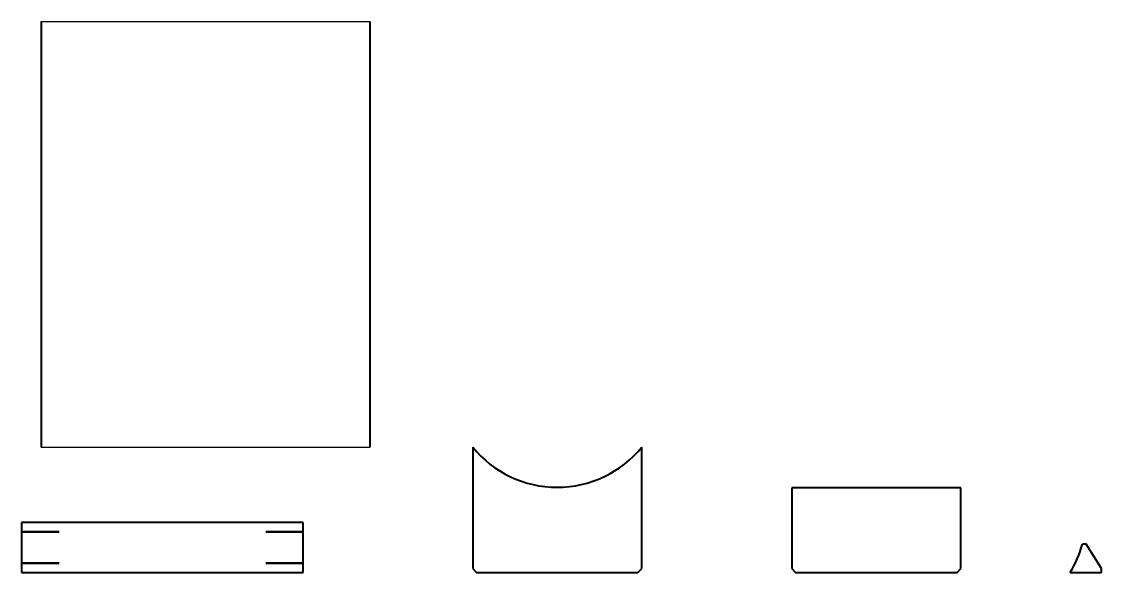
# Model space of a CAD drawing. Header units: millimetres. Extents: x 985 to 2710, y 0 to 880.
import ezdxf

# ---------------------------------------------------------------- set-up
doc = ezdxf.new("R2010")
doc.units = ezdxf.units.MM
doc.linetypes.add('K5LT_BASIC', pattern=[0])

msp = doc.modelspace()

# ---------------------------------------------------------------- linework, layer by layer
at = {"color": 7, "linetype": 'K5LT_BASIC', "lineweight": 40, "true_color": 0xffffff}
for p, q in [((1016.5, 880.1), (1016.5, 200.1)), ((1541.5, 880.1), (1541.5, 200.1)), ((1705.6, 200.2), (1705.6, 6)), ((1975.6, 6), (1975.6, 200.2)), ((2485.5, 135), (2215.5, 135)), ((2215.5, 135), (2215.5, 6)), ((2485.5, 6), (2485.5, 135)), ((1435, 80), (985, 80)), ((985, 80), (985, 65)), ((1435, 65), (1435, 80)), ((985, 65), (985, 15)), ((985, 65), (1045, 65)), ((1045, 65), (985, 65)), ((1045, 65), (1045, 65)), ((1375, 65), (1375, 65)), ((1435, 65), (1375, 65)), ((1375, 65), (1435, 65)), ((1435, 15), (1435, 65)), ((2685.6, 45), (2679.6, 45)), ((2710, 6), (2685.6, 45)), ((985, 15), (985, 0)), ((1045, 15), (985, 15)), ((985, 15), (1045, 15)), ((1045, 15), (1045, 15)), ((1375, 15), (1435, 15)), ((1375, 15), (1375, 15)), ((1435, 15), (1375, 15)), ((1435, 0), (1435, 15)), ((1705.6, 6), (1711.6, 0)), ((1711.6, 0), (1969.6, 0)), ((1969.6, 0), (1975.6, 6)), ((2215.5, 6), (2221.5, 0)), ((2221.5, 0), (2479.5, 0)), ((2479.5, 0), (2485.5, 6)), ((2660, 0), (2710, 0)), ((2710, 0), (2710, 6)), ((985, 0), (1435, 0))]:
    msp.add_line(p, q, dxfattribs=at)
for p, q in [((1016.5, 880.1), (1541.5, 880.1)), ((1016.5, 200.1), (1541.5, 200.1))]:
    msp.add_line(p, q)
for centre, radius, start, end in [((1840.6, 310), 174, 219.1167, 320.8833), ((2517.5, 89), 168, 328.0106, 344.8169)]:
    msp.add_arc(centre, radius, start, end, dxfattribs=at)

doc.saveas('drawing.dxf')
